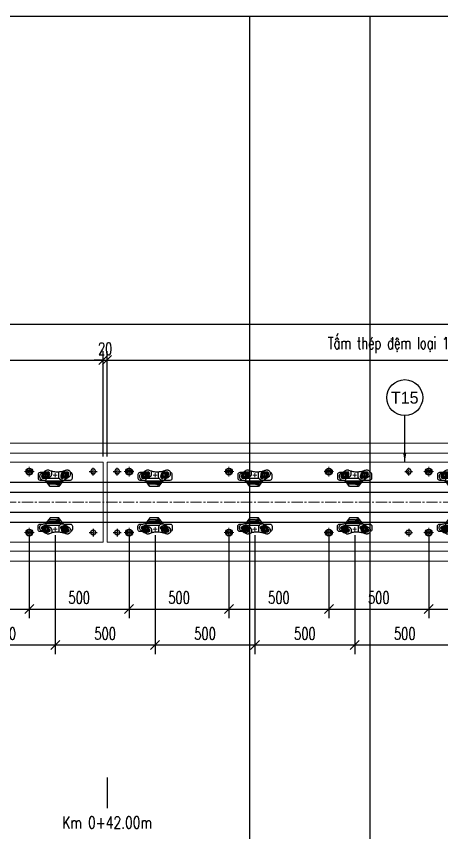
# Model space of a CAD drawing. Header units: millimetres. Extents: x 105795 to 260623, y -660711 to -234400.
# Drawn here: x 177110 to 179239, y -316960 to -312877 of the extents above; entities that cross this region are included whole.
import ezdxf
from ezdxf.enums import TextEntityAlignment as Align

# ---------------------------------------------------------------- set-up
doc = ezdxf.new("R2010")
doc.units = ezdxf.units.MM
doc.header["$LTSCALE"] = 150
doc.header["$MEASUREMENT"] = 0
doc.linetypes.add('CENTER', pattern=[2, 1.25, -0.25, 0.25, -0.25])
doc.linetypes.add('CENTER2', pattern=[1.125, 0.75, -0.125, 0.125, -0.125])
doc.layers.get('Defpoints').update_dxf_attribs({"color": 255})
for name, color, linetype in [('Bulong chinh cao do', 7, 'Continuous'), ('GhichuLytrinh', 2, 'Continuous'), ('PART', 3, 'Continuous'), ('Ray moi', 1, 'Continuous'), ('T-Dim', 8, 'Continuous'), ('T-Hatch', 8, 'Continuous'), ('T-Thay', 3, 'Continuous'), ('T-Truc', 13, 'CENTER2'), ('Tam thep dem', 2, 'Continuous'), ('TEXT', 4, 'Continuous')]:
    doc.layers.add(name, color=color, linetype=linetype)
doc.styles.add('HOA', font='VHAVAN.TTF', dxfattribs={"width": 0.85})
doc.styles.add('THUONG', font='vnsimple.shx', dxfattribs={"width": 0.75})
doc.styles.add('vnsimple', font='vnsimple.shx', dxfattribs={"width": 0.7})
doc.dimstyles.new('30L', dxfattribs={"dimscale": 300, "dimtxt": 0.2, "dimasz": 0.15, "dimexe": 0.15, "dimexo": 0.1, "dimgap": 0.09, "dimtad": 1, "dimdsep": 46, "dimtxsty": 'vnsimple', "dimblk": 'OBLIQUE', "dimcen": 0.09, "dimdle": 0.1, "dimclrd": 256, "dimclre": 256, "dimclrt": 3, "dimadec": 0, "dimazin": 0, "dimtfac": 1, "dimtix": 1, "dimtmove": 1, "dimatfit": 3, "dimfxl": 1, "dimtolj": 1, "dimtzin": 0, "dimarcsym": 0})

# ---------------------------------------------------------------- blocks, each defined once
blk = doc.blocks.new('Bulong M16 chinh cao do')
at = {"layer": 'Bulong chinh cao do', "lineweight": -3}
blk.add_lwpolyline([(-13.9, 0), (-6.9, -12), (6.9, -12), (13.9, 0), (6.9, 12), (-6.9, 12)], close=True, dxfattribs=at)
at = {"layer": 'T-Truc', "color": 250, "linetype": 'CENTER', "lineweight": -3, "ltscale": 0.1}
for p, q in [((-19.4, 0), (19.4, 0)), ((0, -19.4), (0, 19.4))]:
    blk.add_line(p, q, dxfattribs=at)
blk = doc.blocks.new('BU LONG')
at = {"layer": 'PART', "color": 2, "linetype": 'ByBlock', "lineweight": 9, "ltscale": 0.1}
for p, q in [((587063.7, -184968.2), (587063.7, -184920.2)), ((587039.7, -184944.2), (587087.7, -184944.2))]:
    blk.add_line(p, q, dxfattribs=at)
at = {"layer": 'PART', "color": 8, "linetype": 'Continuous'}
blk.add_lwpolyline([(587055.4, -184929.8), (587047.1, -184944.2), (587055.4, -184958.6), (587072.1, -184958.6), (587080.4, -184944.2), (587072.1, -184929.8)], close=True, dxfattribs=at)
at = {"layer": 'PART', "color": 2, "linetype": 'Continuous'}
for radius in [17.6, 8.8]:
    blk.add_circle((587063.7, -184944.2), radius, dxfattribs=at)
blk = doc.blocks.new('coc1')
at = {"layer": 'T-Dim', "color": 250}
for p, q in [((252126.1, -30948.7), (252141.5, -30948.7)), ((252151.5, -30976.2), (252151.5, -31038.5)), ((252171.9, -30984.6), (252171.2, -30984.6)), ((252171.2, -30984.6), (252171.3, -30985.4)), ((252174.9, -30991.4), (252177.5, -30991.4)), ((252177.5, -30983), (252175.9, -30983)), ((252175.9, -30983), (252175.9, -30984.6)), ((252175.9, -30985.9), (252175.9, -30987.5)), ((252177.5, -30987.5), (252175.9, -30987.5)), ((252177.8, -30983.6), (252177.8, -30984.6)), ((252177.8, -30986.9), (252177.8, -30985.9)), ((252178.3, -30984.6), (252178.4, -30984.6)), ((252181.8, -30986.4), (252181.8, -30984)), ((252172.9, -31027.2), (252172.9, -30993.4)), ((252174.9, -31029.2), (252177.5, -31029.2)), ((252179.5, -30993.4), (252179.5, -31027.2)), ((252126.3, -31045.1), (252141.7, -31045.1))]:
    blk.add_line(p, q, dxfattribs=at)
at = {"layer": 'T-Dim', "color": 8}
for p, q in [((252148.7, -30911), (252131.7, -30911)), ((252158.7, -30953.7), (252158.7, -30921)), ((252163.3, -30958.5), (252191, -30979.2)), ((252191, -30979.2), (252191, -31022.5)), ((252191, -31022.5), (252163.3, -31043.3)), ((252121.7, -31059.7), (252121.7, -31073)), ((252158.7, -31073), (252158.7, -31062.1)), ((252131.7, -31083), (252148.7, -31083))]:
    blk.add_line(p, q, dxfattribs=at)
at = {"layer": 'T-Dim', "color": 250}
for points in [[(252147.6, -30948.5), (252140.6, -30936.7), (252126.7, -30936.8), (252120, -30948.9), (252127.1, -30960.8), (252140.9, -30960.6)], [(252147.9, -31044.8), (252140.8, -31033), (252127, -31033.1), (252120.2, -31045.2), (252127.3, -31057.1), (252141.1, -31056.9)]]:
    blk.add_lwpolyline(points, close=True, dxfattribs=at)
blk.add_lwpolyline([(252172.3, -30985.9), (252171.8, -30985.9, -0.402189), (252171.3, -30985.4, -0.402189)], format="xyb", dxfattribs=at)
for points in [[(252171.8, -30984.6), (252171.9, -30984.6)], [(252178.3, -30985.9), (252172.3, -30985.9)], [(252174.6, -30984.6), (252178.3, -30984.6)], [(252178.1, -30984.6), (252179.1, -30984.6)], [(252179.1, -30985.9), (252178.3, -30985.9)]]:
    blk.add_lwpolyline(points, dxfattribs=at)
for centre, radius in [((252133.8, -30949.1), 17.5), ((252133.8, -30948.7), 12), ((252133.8, -30948.7), 8.21), ((252133.8, -30948.7), 7.72), ((252176.2, -30982.5), 7.99), ((252134, -31045.1), 17.7), ((252134, -31045.1), 12), ((252134, -31045.1), 8.58), ((252134, -31045.1), 7.72)]:
    blk.add_circle(centre, radius, dxfattribs=at)
for centre, radius, start, end in [((252126.7, -30936.2), 8.21, 33.8579, 204.33), ((252141.3, -30961.6), 8.21, 217.2187, 24.4659), ((252174.7, -30980.6), 4.86, 309.8531, 235.0368), ((252174.6, -30981), 3.55, 325.9393, 270.8947), ((252174.9, -30993.4), 2, 90, 180), ((252177.5, -30993.4), 2, 0, 90), ((252178.6, -30983.1), 1.56, 288.3305, 324.0231), ((252179, -30987), 1.05, 31.2028, 83.0416), ((252180.9, -30985.2), 1.54, 51.5074, 129.6961), ((252180.9, -30985.2), 1.54, 230.3039, 308.4926), ((252126.6, -31033), 8.58, 40.2477, 202.8953), ((252174.9, -31027.2), 2, 180, 270), ((252177.5, -31027.2), 2, 270, 0), ((252126.6, -31033), 8.58, 243.5906, 244.2653), ((252141.2, -31057), 8.58, 221.8793, 20.5324), ((252141.2, -31057), 8.58, 61.7402, 62.4743)]:
    blk.add_arc(centre, radius, start, end, dxfattribs=at)
at = {"layer": 'T-Dim', "color": 8}
for centre, radius, start, end in [((252131.7, -30921), 10, 90, 172.7502), ((252148.7, -30921), 10, 0, 90), ((252126.6, -31033), 8.58, 358.8777, 359.7675), ((252131.7, -31073), 10, 180, 270), ((252141.2, -31057), 8.58, 179.9374, 180.02), ((252148.7, -31073), 10, 270, 0)]:
    blk.add_arc(centre, radius, start, end, dxfattribs=at)
blk.add_open_spline([(252163.3, -30958.5), (252160.5, -30956.2), (252157.4, -30952.2), (252153.2, -30944.9), (252142, -30926.5), (252136.6, -30921.3), (252129, -30918.9), (252122.3, -30919.2), (252116.3, -30921.6), (252113.2, -30924.9), (252109.9, -30930.5), (252108.9, -30934.1), (252109, -30939.9), (252111.7, -30947.5), (252113.9, -30953.5), (252116, -30959.9), (252117.8, -30970.7), (252118.9, -30980.9), (252119.3, -30990.5), (252118.4, -30998.7), (252116, -31010.1), (252113.9, -31017.1), (252110.2, -31026.3), (252108.6, -31031.1), (252108.6, -31036), (252110, -31039.8), (252119.9, -31056.7), (252121.7, -31059.6), (252124.1, -31064.1), (252128.6, -31071), (252134.1, -31073.9), (252138.8, -31075.4), (252144.9, -31075), (252151.5, -31072.3), (252157.7, -31065.7), (252158.7, -31062.5), (252159.6, -31055.9), (252160.3, -31048.8), (252161.8, -31045.5), (252162.5, -31044.1), (252163.3, -31043.3)], degree=3, knots=[0.587392, 0.587392, 0.587392, 0.587392, 1, 2, 3, 4, 5, 6, 7, 8, 9, 10, 11, 12, 13, 14, 15, 16, 17, 18, 19, 20, 21, 22, 23, 24, 25, 26, 27, 28, 29, 30, 31, 32, 33, 34, 35, 36, 37, 37.680973, 37.680973, 37.680973, 37.680973], dxfattribs=at)
at = {"layer": 'T-Dim', "color": 250}
for points in [[(252163.2, -31042.6), (252163.2, -31038.2), (252163.3, -31005.4), (252163.3, -30985.6), (252163.2, -30962.7), (252163.3, -30959.6), (252163.1, -30959.1), (252162.1, -30958.4), (252161, -30958.3), (252159.8, -30958.4), (252159.3, -30959.4), (252159.2, -30961.2), (252159, -30964), (252158.6, -30966.7), (252158.2, -30968.6), (252157, -30970.9), (252154.7, -30973.5), (252151.8, -30976), (252149.7, -30977.4), (252146.7, -30978.8), (252142.9, -30979.4), (252130.9, -30979.5), (252124.3, -30979.6), (252121.3, -30979.6), (252118.7, -30979.8)], [(252177.8, -30983.6), (252177.8, -30983.2), (252177.7, -30983), (252177.5, -30983)], [(252177.8, -30986.9), (252177.8, -30987.3), (252177.7, -30987.5), (252177.5, -30987.5)], [(252163.2, -31042.6), (252161.8, -31043.7), (252159.6, -31043.5), (252155.8, -31043.3), (252153.2, -31041), (252149.8, -31036.1), (252145.1, -31027.2), (252143.6, -31024.1), (252141.4, -31020.8), (252138.9, -31018.5), (252135.8, -31016.1), (252132.8, -31014.9), (252130.3, -31014.2), (252119.9, -31014.1), (252117.4, -31014.1), (252115.3, -31012.2)]]:
    blk.add_open_spline(points, degree=3, dxfattribs=at)
at = {"layer": 'T-Truc', "color": 250, "lineweight": 9, "ltscale": 30}
for p, q in [((252134, -31007), (252134, -30987)), ((252144, -30997), (252124, -30997))]:
    blk.add_line(p, q, dxfattribs=at)
blk = doc.blocks.new('mnmnbvmnbvmnbmnbbn')
at = {"layer": 'Tam thep dem', "lineweight": 9, "ltscale": 0.5}
for points in [[(0, -300), (0, 0), (2980, 0), (2980, -300)], [(0, -300), (0, -400), (2980, -400), (2980, -300)]]:
    blk.add_lwpolyline(points, dxfattribs=at)
at = {"layer": 'Bulong chinh cao do', "linetype": 'Continuous'}
for p in [(50, -47.5), (1510, -47.5), (2930, -47.5)]:
    blk.add_blockref('Bulong M16 chinh cao do', p, dxfattribs=at)
at = {"layer": 'Bulong chinh cao do', "linetype": 'Continuous', "xscale": -1, "rotation": 180}
for p in [(50, -352.5), (1510, -352.5), (2930, -352.5)]:
    blk.add_blockref('Bulong M16 chinh cao do', p, dxfattribs=at)
at = {"layer": 'PART', "linetype": 'Continuous'}
for p in [(-586953.7, 184896.7), (-586453.7, 184896.7), (-585953.7, 184896.7), (-585453.7, 184896.7), (-584953.7, 184896.7), (-584453.7, 184896.7), (-586953.7, 184591.7), (-586453.7, 184591.7), (-585953.7, 184591.7), (-585453.7, 184591.7), (-584953.7, 184591.7), (-584453.7, 184591.7)]:
    blk.add_blockref('BU LONG', p, dxfattribs=at)
at = {"layer": 'T-Dim', "rotation": 270}
for p in [(31237, 252069), (31737, 252069), (32236.3, 252069, 616), (32737, 252069), (33237, 252069), (33737, 252069)]:
    blk.add_blockref('coc1', p, dxfattribs=at)
at = {"layer": 'T-Dim', "xscale": -1, "rotation": 270}
for p in [(31237, -252469), (31737, -252469), (32236.3, -252469, 616), (32737, -252469), (33237, -252469), (33737, -252469)]:
    blk.add_blockref('coc1', p, dxfattribs=at)
blk = doc.blocks.new('_Oblique')
at = {"color": 0, "linetype": 'ByBlock', "lineweight": -2}
blk.add_line((-0.5, -0.5), (0.5, 0.5), dxfattribs=at)
blk = doc.blocks.new('*D219')
at = {"layer": 'Defpoints', "color": 0, "linetype": 'Continuous', "transparency": 16777216}
for p in [(176674.5, -315447.7), (177174.5, -315447.7), (177174.5, -315841.7)]:
    blk.add_point(p, dxfattribs=at)
at = {"layer": 'T-Dim', "linetype": 'Continuous', "lineweight": -2, "transparency": 16777216}
for p, q in [((176674.5, -315477.7), (176674.5, -315886.7)), ((177174.5, -315477.7), (177174.5, -315886.7)), ((176644.5, -315841.7), (177204.5, -315841.7))]:
    blk.add_line(p, q, dxfattribs=at)
at = {"layer": 'T-Dim', "linetype": 'Continuous', "lineweight": -2, "transparency": 16777216, "xscale": 45, "yscale": 45, "zscale": 45, "rotation": 180}
blk.add_blockref('_Oblique', (176674.5, -315841.7), dxfattribs=at)
at = {"layer": 'T-Dim', "linetype": 'Continuous', "lineweight": -2, "transparency": 16777216, "xscale": 45, "yscale": 45, "zscale": 45}
blk.add_blockref('_Oblique', (177174.5, -315841.7), dxfattribs=at)
at = {"layer": 'T-Dim', "color": 3, "linetype": 'Continuous', "transparency": 16777216, "insert": (176924.5, -315784.7), "char_height": 60, "attachment_point": 5, "style": 'vnsimple'}
blk.add_mtext('\\A1;500', dxfattribs=at)
blk = doc.blocks.new('*D220')
at = {"layer": 'Defpoints', "color": 0, "linetype": 'Continuous', "transparency": 16777216}
for p in [(176804.5, -315441.6), (177304.5, -315441.6), (176804.5, -316021.7)]:
    blk.add_point(p, dxfattribs=at)
at = {"layer": 'T-Dim', "linetype": 'Continuous', "lineweight": -2, "transparency": 16777216}
for p, q in [((176804.5, -315471.6), (176804.5, -316066.7)), ((177304.5, -315471.6), (177304.5, -316066.7)), ((177334.5, -316021.7), (176774.5, -316021.7))]:
    blk.add_line(p, q, dxfattribs=at)
at = {"layer": 'T-Dim', "linetype": 'Continuous', "lineweight": -2, "transparency": 16777216, "xscale": 45, "yscale": 45, "zscale": 45, "rotation": 180}
blk.add_blockref('_Oblique', (176804.5, -316021.7), dxfattribs=at)
at = {"layer": 'T-Dim', "linetype": 'Continuous', "lineweight": -2, "transparency": 16777216, "xscale": 45, "yscale": 45, "zscale": 45}
blk.add_blockref('_Oblique', (177304.5, -316021.7), dxfattribs=at)
at = {"layer": 'T-Dim', "color": 3, "linetype": 'Continuous', "transparency": 16777216, "insert": (177054.5, -315964.7), "char_height": 60, "attachment_point": 5, "style": 'vnsimple'}
blk.add_mtext('\\A1;500', dxfattribs=at)
blk = doc.blocks.new('*D221')
at = {"layer": 'Defpoints', "color": 0, "linetype": 'Continuous', "transparency": 16777216}
for p in [(177174.5, -315447.7), (177674.5, -315447.7), (177674.5, -315841.7)]:
    blk.add_point(p, dxfattribs=at)
at = {"layer": 'T-Dim', "linetype": 'Continuous', "lineweight": -2, "transparency": 16777216}
for p, q in [((177174.5, -315477.7), (177174.5, -315886.7)), ((177674.5, -315477.7), (177674.5, -315886.7)), ((177144.5, -315841.7), (177704.5, -315841.7))]:
    blk.add_line(p, q, dxfattribs=at)
at = {"layer": 'T-Dim', "linetype": 'Continuous', "lineweight": -2, "transparency": 16777216, "xscale": 45, "yscale": 45, "zscale": 45, "rotation": 180}
blk.add_blockref('_Oblique', (177174.5, -315841.7), dxfattribs=at)
at = {"layer": 'T-Dim', "linetype": 'Continuous', "lineweight": -2, "transparency": 16777216, "xscale": 45, "yscale": 45, "zscale": 45}
blk.add_blockref('_Oblique', (177674.5, -315841.7), dxfattribs=at)
at = {"layer": 'T-Dim', "color": 3, "linetype": 'Continuous', "transparency": 16777216, "insert": (177424.5, -315784.7), "char_height": 60, "attachment_point": 5, "style": 'vnsimple'}
blk.add_mtext('\\A1;500', dxfattribs=at)
blk = doc.blocks.new('*D222')
at = {"layer": 'Defpoints', "color": 0, "linetype": 'Continuous', "transparency": 16777216}
for p in [(177304.5, -315441.6), (177804.5, -315441.6), (177304.5, -316021.7)]:
    blk.add_point(p, dxfattribs=at)
at = {"layer": 'T-Dim', "linetype": 'Continuous', "lineweight": -2, "transparency": 16777216}
for p, q in [((177304.5, -315471.6), (177304.5, -316066.7)), ((177804.5, -315471.6), (177804.5, -316066.7)), ((177834.5, -316021.7), (177274.5, -316021.7))]:
    blk.add_line(p, q, dxfattribs=at)
at = {"layer": 'T-Dim', "linetype": 'Continuous', "lineweight": -2, "transparency": 16777216, "xscale": 45, "yscale": 45, "zscale": 45, "rotation": 180}
blk.add_blockref('_Oblique', (177304.5, -316021.7), dxfattribs=at)
at = {"layer": 'T-Dim', "linetype": 'Continuous', "lineweight": -2, "transparency": 16777216, "xscale": 45, "yscale": 45, "zscale": 45}
blk.add_blockref('_Oblique', (177804.5, -316021.7), dxfattribs=at)
at = {"layer": 'T-Dim', "color": 3, "linetype": 'Continuous', "transparency": 16777216, "insert": (177554.5, -315964.7), "char_height": 60, "attachment_point": 5, "style": 'vnsimple'}
blk.add_mtext('\\A1;500', dxfattribs=at)
blk = doc.blocks.new('*D223')
at = {"layer": 'Defpoints', "color": 0, "linetype": 'Continuous', "transparency": 16777216}
for p in [(177674.5, -315447.7), (178174.5, -315447.7), (178174.5, -315841.7)]:
    blk.add_point(p, dxfattribs=at)
at = {"layer": 'T-Dim', "linetype": 'Continuous', "lineweight": -2, "transparency": 16777216}
for p, q in [((177674.5, -315477.7), (177674.5, -315886.7)), ((178174.5, -315477.7), (178174.5, -315886.7)), ((177644.5, -315841.7), (178204.5, -315841.7))]:
    blk.add_line(p, q, dxfattribs=at)
at = {"layer": 'T-Dim', "linetype": 'Continuous', "lineweight": -2, "transparency": 16777216, "xscale": 45, "yscale": 45, "zscale": 45, "rotation": 180}
blk.add_blockref('_Oblique', (177674.5, -315841.7), dxfattribs=at)
at = {"layer": 'T-Dim', "linetype": 'Continuous', "lineweight": -2, "transparency": 16777216, "xscale": 45, "yscale": 45, "zscale": 45}
blk.add_blockref('_Oblique', (178174.5, -315841.7), dxfattribs=at)
at = {"layer": 'T-Dim', "color": 3, "linetype": 'Continuous', "transparency": 16777216, "insert": (177924.5, -315784.7), "char_height": 60, "attachment_point": 5, "style": 'vnsimple'}
blk.add_mtext('\\A1;500', dxfattribs=at)
blk = doc.blocks.new('*D224')
at = {"layer": 'Defpoints', "color": 0, "linetype": 'Continuous', "transparency": 16777216}
for p in [(177804.5, -315441.6), (178304.5, -315441.6), (177804.5, -316021.7)]:
    blk.add_point(p, dxfattribs=at)
at = {"layer": 'T-Dim', "linetype": 'Continuous', "lineweight": -2, "transparency": 16777216}
for p, q in [((177804.5, -315471.6), (177804.5, -316066.7)), ((178304.5, -315471.6), (178304.5, -316066.7)), ((178334.5, -316021.7), (177774.5, -316021.7))]:
    blk.add_line(p, q, dxfattribs=at)
at = {"layer": 'T-Dim', "linetype": 'Continuous', "lineweight": -2, "transparency": 16777216, "xscale": 45, "yscale": 45, "zscale": 45, "rotation": 180}
blk.add_blockref('_Oblique', (177804.5, -316021.7), dxfattribs=at)
at = {"layer": 'T-Dim', "linetype": 'Continuous', "lineweight": -2, "transparency": 16777216, "xscale": 45, "yscale": 45, "zscale": 45}
blk.add_blockref('_Oblique', (178304.5, -316021.7), dxfattribs=at)
at = {"layer": 'T-Dim', "color": 3, "linetype": 'Continuous', "transparency": 16777216, "insert": (178054.5, -315964.7), "char_height": 60, "attachment_point": 5, "style": 'vnsimple'}
blk.add_mtext('\\A1;500', dxfattribs=at)
blk = doc.blocks.new('*D225')
at = {"layer": 'Defpoints', "color": 0, "linetype": 'Continuous', "transparency": 16777216}
for p in [(178174.5, -315447.7), (178674.5, -315447.7), (178674.5, -315841.7)]:
    blk.add_point(p, dxfattribs=at)
at = {"layer": 'T-Dim', "linetype": 'Continuous', "lineweight": -2, "transparency": 16777216}
for p, q in [((178174.5, -315477.7), (178174.5, -315886.7)), ((178674.5, -315477.7), (178674.5, -315886.7)), ((178144.5, -315841.7), (178704.5, -315841.7))]:
    blk.add_line(p, q, dxfattribs=at)
at = {"layer": 'T-Dim', "linetype": 'Continuous', "lineweight": -2, "transparency": 16777216, "xscale": 45, "yscale": 45, "zscale": 45, "rotation": 180}
blk.add_blockref('_Oblique', (178174.5, -315841.7), dxfattribs=at)
at = {"layer": 'T-Dim', "linetype": 'Continuous', "lineweight": -2, "transparency": 16777216, "xscale": 45, "yscale": 45, "zscale": 45}
blk.add_blockref('_Oblique', (178674.5, -315841.7), dxfattribs=at)
at = {"layer": 'T-Dim', "color": 3, "linetype": 'Continuous', "transparency": 16777216, "insert": (178424.5, -315784.7), "char_height": 60, "attachment_point": 5, "style": 'vnsimple'}
blk.add_mtext('\\A1;500', dxfattribs=at)
blk = doc.blocks.new('*D226')
at = {"layer": 'Defpoints', "color": 0, "linetype": 'Continuous', "transparency": 16777216}
for p in [(178304.5, -315441.6), (178804.5, -315441.6), (178304.5, -316021.7)]:
    blk.add_point(p, dxfattribs=at)
at = {"layer": 'T-Dim', "linetype": 'Continuous', "lineweight": -2, "transparency": 16777216}
for p, q in [((178304.5, -315471.6), (178304.5, -316066.7)), ((178804.5, -315471.6), (178804.5, -316066.7)), ((178834.5, -316021.7), (178274.5, -316021.7))]:
    blk.add_line(p, q, dxfattribs=at)
at = {"layer": 'T-Dim', "linetype": 'Continuous', "lineweight": -2, "transparency": 16777216, "xscale": 45, "yscale": 45, "zscale": 45, "rotation": 180}
blk.add_blockref('_Oblique', (178304.5, -316021.7), dxfattribs=at)
at = {"layer": 'T-Dim', "linetype": 'Continuous', "lineweight": -2, "transparency": 16777216, "xscale": 45, "yscale": 45, "zscale": 45}
blk.add_blockref('_Oblique', (178804.5, -316021.7), dxfattribs=at)
at = {"layer": 'T-Dim', "color": 3, "linetype": 'Continuous', "transparency": 16777216, "insert": (178554.5, -315964.7), "char_height": 60, "attachment_point": 5, "style": 'vnsimple'}
blk.add_mtext('\\A1;500', dxfattribs=at)
blk = doc.blocks.new('*D227')
at = {"layer": 'Defpoints', "color": 0, "linetype": 'Continuous', "transparency": 16777216}
for p in [(178674.5, -315447.7), (179174.5, -315447.7), (179174.5, -315841.7)]:
    blk.add_point(p, dxfattribs=at)
at = {"layer": 'T-Dim', "linetype": 'Continuous', "lineweight": -2, "transparency": 16777216}
for p, q in [((178674.5, -315477.7), (178674.5, -315886.7)), ((179174.5, -315477.7), (179174.5, -315886.7)), ((178644.5, -315841.7), (179204.5, -315841.7))]:
    blk.add_line(p, q, dxfattribs=at)
at = {"layer": 'T-Dim', "linetype": 'Continuous', "lineweight": -2, "transparency": 16777216, "xscale": 45, "yscale": 45, "zscale": 45, "rotation": 180}
blk.add_blockref('_Oblique', (178674.5, -315841.7), dxfattribs=at)
at = {"layer": 'T-Dim', "linetype": 'Continuous', "lineweight": -2, "transparency": 16777216, "xscale": 45, "yscale": 45, "zscale": 45}
blk.add_blockref('_Oblique', (179174.5, -315841.7), dxfattribs=at)
at = {"layer": 'T-Dim', "color": 3, "linetype": 'Continuous', "transparency": 16777216, "insert": (178924.5, -315784.7), "char_height": 60, "attachment_point": 5, "style": 'vnsimple'}
blk.add_mtext('\\A1;500', dxfattribs=at)
blk = doc.blocks.new('*D228')
at = {"layer": 'Defpoints', "color": 0, "linetype": 'Continuous', "transparency": 16777216}
for p in [(178804.5, -315441.6), (179304.5, -315441.6), (178804.5, -316021.7)]:
    blk.add_point(p, dxfattribs=at)
at = {"layer": 'T-Dim', "linetype": 'Continuous', "lineweight": -2, "transparency": 16777216}
for p, q in [((178804.5, -315471.6), (178804.5, -316066.7)), ((179304.5, -315471.6), (179304.5, -316066.7)), ((179334.5, -316021.7), (178774.5, -316021.7))]:
    blk.add_line(p, q, dxfattribs=at)
at = {"layer": 'T-Dim', "linetype": 'Continuous', "lineweight": -2, "transparency": 16777216, "xscale": 45, "yscale": 45, "zscale": 45, "rotation": 180}
blk.add_blockref('_Oblique', (178804.5, -316021.7), dxfattribs=at)
at = {"layer": 'T-Dim', "linetype": 'Continuous', "lineweight": -2, "transparency": 16777216, "xscale": 45, "yscale": 45, "zscale": 45}
blk.add_blockref('_Oblique', (179304.5, -316021.7), dxfattribs=at)
at = {"layer": 'T-Dim', "color": 3, "linetype": 'Continuous', "transparency": 16777216, "insert": (179054.5, -315964.7), "char_height": 60, "attachment_point": 5, "style": 'vnsimple'}
blk.add_mtext('\\A1;500', dxfattribs=at)
blk = doc.blocks.new('*D229')
at = {"layer": 'Defpoints', "color": 0, "linetype": 'Continuous', "transparency": 16777216}
for p in [(179174.5, -315447.7), (179674.5, -315447.7), (179674.5, -315841.7)]:
    blk.add_point(p, dxfattribs=at)
at = {"layer": 'T-Dim', "linetype": 'Continuous', "lineweight": -2, "transparency": 16777216}
for p, q in [((179174.5, -315477.7), (179174.5, -315886.7)), ((179674.5, -315477.7), (179674.5, -315886.7)), ((179144.5, -315841.7), (179704.5, -315841.7))]:
    blk.add_line(p, q, dxfattribs=at)
at = {"layer": 'T-Dim', "linetype": 'Continuous', "lineweight": -2, "transparency": 16777216, "xscale": 45, "yscale": 45, "zscale": 45, "rotation": 180}
blk.add_blockref('_Oblique', (179174.5, -315841.7), dxfattribs=at)
at = {"layer": 'T-Dim', "linetype": 'Continuous', "lineweight": -2, "transparency": 16777216, "xscale": 45, "yscale": 45, "zscale": 45}
blk.add_blockref('_Oblique', (179674.5, -315841.7), dxfattribs=at)
at = {"layer": 'T-Dim', "color": 3, "linetype": 'Continuous', "transparency": 16777216, "insert": (179424.5, -315784.7), "char_height": 60, "attachment_point": 5, "style": 'vnsimple'}
blk.add_mtext('\\A1;500', dxfattribs=at)
blk = doc.blocks.new('*D475')
at = {"layer": 'Defpoints', "color": 0, "transparency": 16777216}
for p in [(177544.5, -314596.7), (174564.5, -315109.4), (177544.5, -315109.4)]:
    blk.add_point(p, dxfattribs=at)
at = {"layer": 'T-Dim', "lineweight": -2, "transparency": 16777216}
for p, q in [((174564.5, -315079.4), (174564.5, -314551.7)), ((177544.5, -315079.4), (177544.5, -314551.7)), ((174534.5, -314596.7), (177574.5, -314596.7))]:
    blk.add_line(p, q, dxfattribs=at)
at = {"layer": 'T-Dim', "lineweight": -2, "transparency": 16777216, "xscale": 45, "yscale": 45, "zscale": 45, "rotation": 180}
blk.add_blockref('_Oblique', (174564.5, -314596.7), dxfattribs=at)
at = {"layer": 'T-Dim', "lineweight": -2, "transparency": 16777216, "xscale": 45, "yscale": 45, "zscale": 45}
blk.add_blockref('_Oblique', (177544.5, -314596.7), dxfattribs=at)
at = {"layer": 'T-Dim', "color": 3, "transparency": 16777216, "insert": (176054.5, -314521.1), "char_height": 60, "attachment_point": 5, "style": 'vnsimple'}
blk.add_mtext('\\A1;TÊm thÐp ®Öm lo¹i 1:2980', dxfattribs=at)
blk = doc.blocks.new('*D476')
at = {"layer": 'Defpoints', "color": 0, "linetype": 'Continuous', "transparency": 16777216}
for p in [(177564.5, -314596.7), (177544.5, -315106.7), (177564.5, -315106.7)]:
    blk.add_point(p, dxfattribs=at)
at = {"layer": 'T-Dim', "linetype": 'Continuous', "lineweight": -2, "transparency": 16777216}
for p, q in [((177544.5, -315076.7), (177544.5, -314551.7)), ((177564.5, -315076.7), (177564.5, -314551.7)), ((177544.5, -314596.7), (177499.5, -314596.7)), ((177544.5, -314596.7), (177564.5, -314596.7)), ((177564.5, -314596.7), (177609.5, -314596.7))]:
    blk.add_line(p, q, dxfattribs=at)
at = {"layer": 'T-Dim', "linetype": 'Continuous', "lineweight": -2, "transparency": 16777216, "xscale": 45, "yscale": 45, "zscale": 45}
blk.add_blockref('_Oblique', (177544.5, -314596.7), dxfattribs=at)
at = {"layer": 'T-Dim', "linetype": 'Continuous', "lineweight": -2, "transparency": 16777216, "xscale": 45, "yscale": 45, "zscale": 45, "rotation": 180}
blk.add_blockref('_Oblique', (177564.5, -314596.7), dxfattribs=at)
at = {"layer": 'T-Dim', "color": 3, "linetype": 'Continuous', "transparency": 16777216, "insert": (177554.5, -314539.7), "char_height": 60, "attachment_point": 5, "style": 'vnsimple'}
blk.add_mtext('\\A1;20', dxfattribs=at)
blk = doc.blocks.new('*D477')
at = {"layer": 'Defpoints', "color": 0, "transparency": 16777216}
for p in [(180544.5, -314596.7), (177564.5, -315109.4), (180544.5, -315109.4)]:
    blk.add_point(p, dxfattribs=at)
at = {"layer": 'T-Dim', "lineweight": -2, "transparency": 16777216}
for p, q in [((177564.5, -315079.4), (177564.5, -314551.7)), ((180544.5, -315079.4), (180544.5, -314551.7)), ((177534.5, -314596.7), (180574.5, -314596.7))]:
    blk.add_line(p, q, dxfattribs=at)
at = {"layer": 'T-Dim', "lineweight": -2, "transparency": 16777216, "xscale": 45, "yscale": 45, "zscale": 45, "rotation": 180}
blk.add_blockref('_Oblique', (177564.5, -314596.7), dxfattribs=at)
at = {"layer": 'T-Dim', "lineweight": -2, "transparency": 16777216, "xscale": 45, "yscale": 45, "zscale": 45}
blk.add_blockref('_Oblique', (180544.5, -314596.7), dxfattribs=at)
at = {"layer": 'T-Dim', "color": 3, "transparency": 16777216, "insert": (179054.5, -314521.1), "char_height": 60, "attachment_point": 5, "style": 'vnsimple'}
blk.add_mtext('\\A1;TÊm thÐp ®Öm lo¹i 1:2980', dxfattribs=at)
blk = doc.blocks.new('*D544')
at = {"layer": 'Defpoints', "color": 0, "transparency": 16777216}
for p in [(180689.5, -314416.7), (168849.5, -315206.7), (180689.5, -315206.7)]:
    blk.add_point(p, dxfattribs=at)
at = {"layer": 'T-Hatch', "lineweight": -2, "transparency": 16777216}
for p, q in [((168849.5, -315176.7), (168849.5, -314371.7)), ((180689.5, -315176.7), (180689.5, -314371.7)), ((168819.5, -314416.7), (180719.5, -314416.7))]:
    blk.add_line(p, q, dxfattribs=at)
at = {"layer": 'T-Hatch', "lineweight": -2, "transparency": 16777216, "xscale": 45, "yscale": 45, "zscale": 45, "rotation": 180}
blk.add_blockref('_Oblique', (168849.5, -314416.7), dxfattribs=at)
at = {"layer": 'T-Hatch', "lineweight": -2, "transparency": 16777216, "xscale": 45, "yscale": 45, "zscale": 45}
blk.add_blockref('_Oblique', (180689.5, -314416.7), dxfattribs=at)
at = {"layer": 'T-Hatch', "color": 3, "transparency": 16777216, "insert": (174769.5, -314344), "char_height": 60, "attachment_point": 5, "style": 'vnsimple'}
blk.add_mtext('\\A1;Thanh ray tËn dông l¹i (ray S4):11840', dxfattribs=at)
blk = doc.blocks.new('Chi dan')
at = {"layer": 'T-Dim'}
blk.add_leader([(0, -245), (0, -10)], dimstyle='30L', override={"dimgap": 0.09, "dimtad": 0}, dxfattribs=at)
blk.add_wipeout([(68.5, 138.4), (60.6, 146.5), (51.8, 153.6), (42.2, 159.5), (31.9, 164.2), (21.1, 167.5), (10, 169.4), (-1.3, 170), (-12.6, 169.1), (-23.7, 166.8), (-34.4, 163.2), (-44.5, 158.2), (-54, 152), (-62.6, 144.7), (-70.2, 136.3), (-76.7, 127.1), (-82, 117.1), (-86, 106.5), (-88.6, 95.5), (-89.9, 84.3), (-89.7, 73), (-88.1, 61.8), (-85.2, 50.9), (-80.9, 40.5), (-75.3, 30.7), (-68.5, 21.6), (-60.6, 13.5), (-51.8, 6.4), (-42.2, 0.5), (-31.9, -4.2), (-21.1, -7.5), (-10, -9.4), (1.3, -10), (12.6, -9.1), (23.7, -6.8), (34.4, -3.2), (44.5, 1.8), (54, 8), (62.6, 15.3), (70.2, 23.7), (76.7, 32.9), (82, 42.9), (86, 53.5), (88.6, 64.5), (89.9, 75.7), (89.7, 87), (88.1, 98.2), (85.2, 109.1), (80.9, 119.5), (75.3, 129.3)]).dxf.layer = 'T-Dim'
blk.add_circle((0, 80), 90, dxfattribs=at)

msp = doc.modelspace()

# ---------------------------------------------------------------- linework, layer by layer
at = {"layer": 'Defpoints', "linetype": 'Continuous'}
msp.add_lwpolyline([(169129.655, -312876.997), (178879.655, -312876.997), (178879.655, -321276.997), (169129.655, -321276.997)], close=True, dxfattribs=at)
at = {"layer": 'GhichuLytrinh', "color": 8}
msp.add_line((177564.457, -316683.657), (177564.457, -316837.371), dxfattribs=at)
at = {"layer": 'Ray moi', "linetype": 'Continuous'}
for p, q in [((168849.457, -315206.746), (180689.457, -315206.746)), ((168849.457, -315256.746), (180689.457, -315256.746)), ((168849.457, -315356.746), (180689.457, -315356.746)), ((168849.457, -315406.746), (180689.457, -315406.746))]:
    msp.add_line(p, q, dxfattribs=at)
at = {"layer": 'T-Thay', "color": 3, "lineweight": 13}
for p, q in [((135564.457, -315011.746), (235524.457, -315011.746)), ((135564.457, -315601.746), (235524.457, -315601.746))]:
    msp.add_line(p, q, dxfattribs=at)
at = {"layer": 'T-Thay', "color": 7, "lineweight": 13}
for p, q in [((135564.457, -315061.746), (235524.457, -315061.746)), ((135564.457, -315551.746), (235524.457, -315551.746))]:
    msp.add_line(p, q, dxfattribs=at)
at = {"layer": 'T-Truc', "lineweight": 9, "ltscale": 0.5}
msp.add_line((239884.457, -315306.746), (135564.457, -315306.746), dxfattribs=at)

# ---------------------------------------------------------------- block references
at = {"linetype": 'Continuous'}
for p in [(174564.457, -315106.746), (177564.457, -315106.746)]:
    msp.add_blockref('mnmnbvmnbvmnbmnbbn', p, dxfattribs=at)

# ---------------------------------------------------------------- texts
at = {"layer": 'TEXT', "style": 'THUONG', "width": 0.75}
msp.add_text('Km 0+42.00m', height=60, dxfattribs=at).set_placement((177564.457, -316909.332), align=Align.MIDDLE_CENTER)

# ---------------------------------------------------------------- dimensions: what is measured, and where the dimension line sits
at = {"layer": 'T-Dim'}
dim = msp.add_linear_dim(base=(177544.457, -314596.688), p1=(174564.457, -315109.386), p2=(177544.457, -315109.386), text='TÊm thÐp ®Öm lo¹i 1:<>', dimstyle='30L', dxfattribs=at)
dim.commit()
dim.dimension.update_dxf_attribs({"geometry": '*D475', "text_midpoint": (176054.457, -314521.116)})
at = {"layer": 'T-Dim', "linetype": 'Continuous'}
for base, p1, p2, picture, middle in [((177564.457, -314596.688), (177544.457, -315106.746), (177564.457, -315106.746), '*D476', (177554.457, -314539.688)), ((177174.457, -315841.744), (176674.457, -315447.718), (177174.457, -315447.718), '*D219', (176924.457, -315784.744)), ((176804.457, -316021.744), (177304.457, -315441.561), (176804.457, -315441.561), '*D220', (177054.457, -315964.744)), ((177674.457, -315841.744), (177174.457, -315447.718), (177674.457, -315447.718), '*D221', (177424.457, -315784.744)), ((177304.457, -316021.744), (177804.457, -315441.561), (177304.457, -315441.561), '*D222', (177554.457, -315964.744)), ((178174.457, -315841.744), (177674.457, -315447.718), (178174.457, -315447.718), '*D223', (177924.457, -315784.744)), ((177804.457, -316021.744), (178304.457, -315441.561), (177804.457, -315441.561), '*D224', (178054.457, -315964.744)), ((178674.457, -315841.744), (178174.457, -315447.718), (178674.457, -315447.718), '*D225', (178424.457, -315784.744)), ((178304.457, -316021.744), (178804.457, -315441.561), (178304.457, -315441.561), '*D226', (178554.457, -315964.744)), ((179174.457, -315841.744), (178674.457, -315447.718), (179174.457, -315447.718), '*D227', (178924.457, -315784.744)), ((178804.457, -316021.744), (179304.457, -315441.561), (178804.457, -315441.561), '*D228', (179054.457, -315964.744)), ((179674.457, -315841.744), (179174.457, -315447.718), (179674.457, -315447.718), '*D229', (179424.457, -315784.744))]:
    dim = msp.add_linear_dim(base=base, p1=p1, p2=p2, dimstyle='30L', dxfattribs=at)
    dim.commit()
    dim.dimension.update_dxf_attribs({"geometry": picture, "text_midpoint": middle})

# ---------------------------------------------------------------- next in the draw order: block references
at = {"layer": 'T-Dim'}
msp.add_blockref('Chi dan', (179054.457, -314864.386), dxfattribs=at)

# ---------------------------------------------------------------- next in the draw order: linework, layer by layer
at = {"layer": 'Defpoints', "linetype": 'Continuous'}
msp.add_lwpolyline([(178279.655, -312876.997), (188029.655, -312876.997), (188029.655, -321276.997), (178279.655, -321276.997)], close=True, dxfattribs=at)

# ---------------------------------------------------------------- next in the draw order: texts
at = {"layer": 'TEXT', "style": 'HOA'}
msp.add_text('T15', height=60, dxfattribs=at).set_placement((179054.44, -314784.386), align=Align.MIDDLE_CENTER)

# ---------------------------------------------------------------- next in the draw order: dimensions: what is measured, and where the dimension line sits
at = {"layer": 'T-Dim'}
dim = msp.add_linear_dim(base=(180544.457, -314596.688), p1=(177564.457, -315109.386), p2=(180544.457, -315109.386), text='TÊm thÐp ®Öm lo¹i 1:<>', dimstyle='30L', dxfattribs=at)
dim.commit()
dim.dimension.update_dxf_attribs({"geometry": '*D477', "text_midpoint": (179054.457, -314521.116)})
at = {"layer": 'T-Hatch'}
dim = msp.add_linear_dim(base=(180689.457, -314416.688), p1=(168849.457, -315206.746), p2=(180689.457, -315206.746), text='Thanh ray tËn dông l¹i (ray S4):<>', dimstyle='30L', dxfattribs=at)
dim.commit()
dim.dimension.update_dxf_attribs({"geometry": '*D544', "text_midpoint": (174769.457, -314343.974)})

doc.saveas('drawing.dxf')
